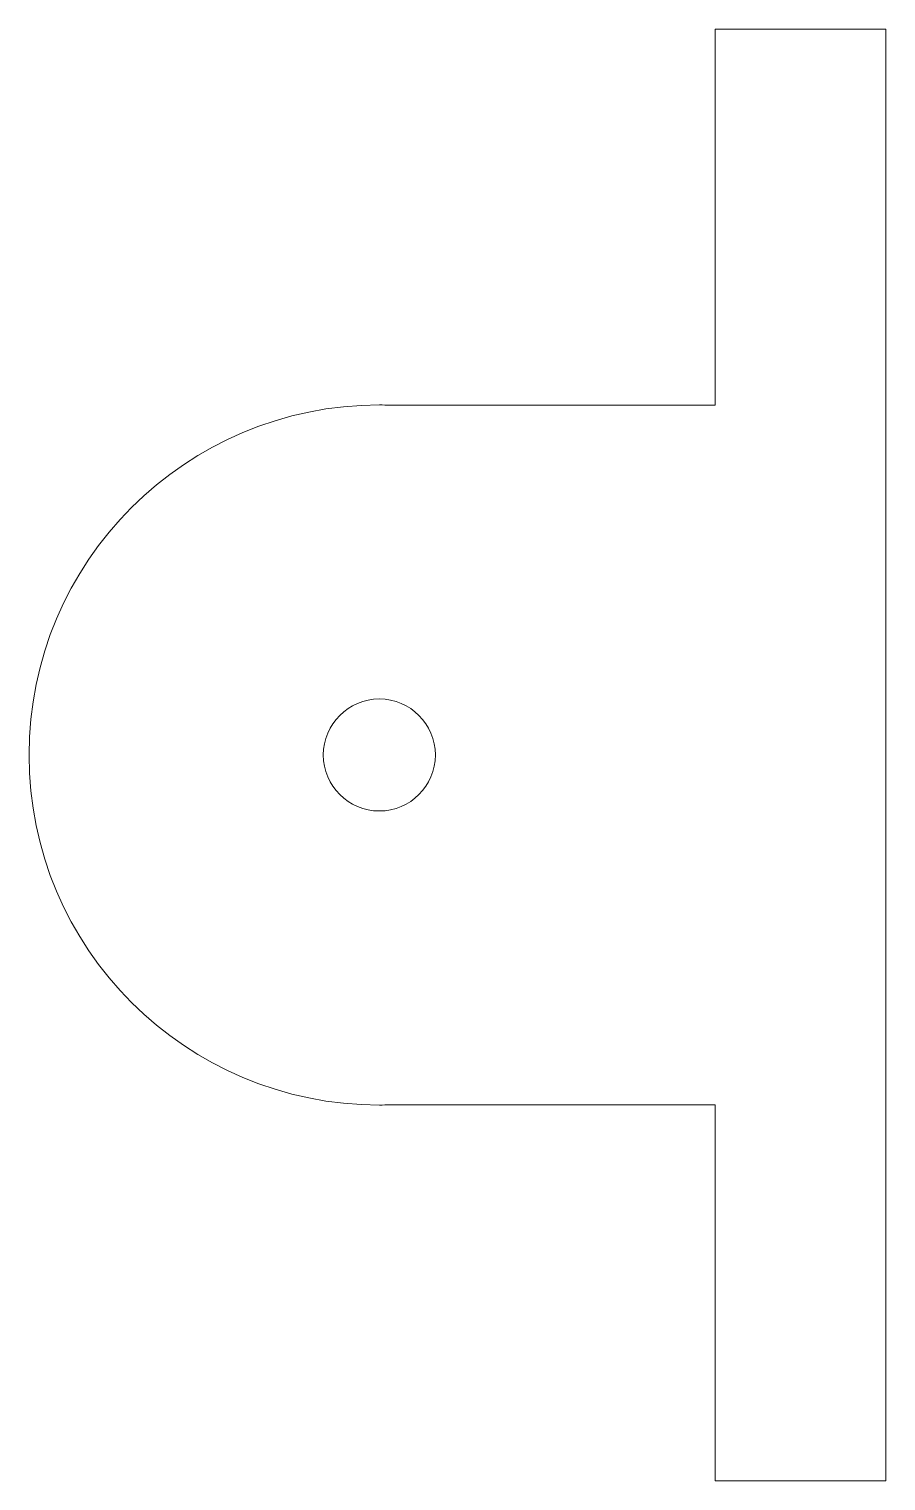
# Model space of a CAD drawing. Header units: inches. Extents: x 89.9 to 120.5, y -174.5 to -122.7.
import ezdxf

# ---------------------------------------------------------------- set-up
doc = ezdxf.new("R2010")
doc.units = ezdxf.units.IN
doc.header["$MEASUREMENT"] = 0
doc.layers.add('Layer 1', color=7, linetype='Continuous')

msp = doc.modelspace()

# ---------------------------------------------------------------- linework, layer by layer
at = {"layer": 'Layer 1', "color": 250, "lineweight": 5}
for points, knots in [([(120.523, -136.096), (120.523, -136.096), (120.523, -122.663), (120.523, -122.663), (120.523, -122.663), (114.425, -122.663), (114.425, -122.663), (114.425, -122.663), (114.425, -136.096), (114.425, -136.096), (114.425, -136.096), (102.84, -136.096), (102.84, -136.096), (102.709, -136.092), (102.578, -136.086), (102.445, -136.086), (95.541, -136.086), (89.945, -141.682), (89.945, -148.586), (89.945, -155.489), (95.541, -161.085), (102.445, -161.085), (102.578, -161.085), (102.709, -161.08), (102.84, -161.075), (102.84, -161.075), (114.425, -161.075), (114.425, -161.075), (114.425, -161.075), (114.425, -174.508), (114.425, -174.508), (114.425, -174.508), (120.523, -174.508), (120.523, -174.508), (120.523, -174.508), (120.523, -161.075), (120.523, -161.075), (120.523, -161.075), (120.523, -161.075), (120.523, -161.075), (120.523, -161.075), (120.523, -136.096), (120.523, -136.096), (120.523, -136.096), (120.523, -136.096), (120.523, -136.096)], [0, 0, 0, 0, 1, 1, 1, 2, 2, 2, 3, 3, 3, 4, 4, 4, 5, 5, 5, 6, 6, 6, 7, 7, 7, 8, 8, 8, 9, 9, 9, 10, 10, 10, 11, 11, 11, 12, 12, 12, 13, 13, 13, 14, 14, 14, 15, 15, 15, 15]), ([(104.445, -148.585), (104.445, -149.69), (103.55, -150.585), (102.445, -150.585), (101.341, -150.585), (100.445, -149.69), (100.445, -148.585), (100.445, -147.481), (101.341, -146.585), (102.445, -146.585), (103.55, -146.585), (104.445, -147.481), (104.445, -148.585)], [0, 0, 0, 0, 1, 1, 1, 2, 2, 2, 3, 3, 3, 4, 4, 4, 4])]:
    msp.add_open_spline(points, degree=3, knots=knots, dxfattribs=at)

doc.saveas('drawing.dxf')
